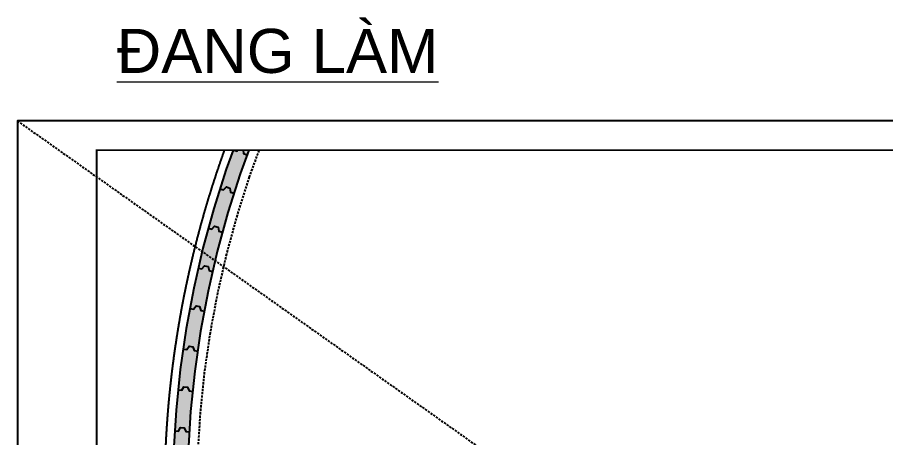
# Model space of a CAD drawing. Header units: millimetres. Extents: x -80883 to 1373228, y -532110 to 182357.
# Drawn here: x 645572 to 704660, y -269431 to -240840 of the extents above; entities that cross this region are included whole.
import ezdxf
from ezdxf.enums import TextEntityAlignment as Align
from ezdxf.xclip import XClip

# ---------------------------------------------------------------- set-up
doc = ezdxf.new("R2010")
doc.units = ezdxf.units.MM
doc.header["$LTSCALE"] = 100
doc.header["$XCLIPFRAME"] = 0
doc.linetypes.add('DASHED', pattern=[4.5, 3, -1.5])
doc.linetypes.add('Xref_ST_MBDV Cot vach 30.7.2022$0$DASHDOT', pattern=[1, 0.5, -0.25, 0, -0.25])
for name, color, linetype in [('ccu11-Dim', 8, 'Continuous'), ('ccu11-Khuat', 9, 'DASHED'), ('Xref_ST_MBDV Cot vach 30.7.2022$0$Xref_ST_MBDV Cot vach 30.7.2022|Xref_ST_MBDV Cot vach 30.7.2022|Xref_ST_MBDV Cot vach 30.7.2022|Xref_ST_MBDV Cot vach 30.7.2022|A-CORE-OTLN', 2, 'Continuous'), ('Xref_ST_MBDV Cot vach 30.7.2022$0$Xref_ST_MBDV Cot vach 30.7.2022|Xref_ST_MBDV Cot vach 30.7.2022|Xref_ST_MBDV Cot vach 30.7.2022|Xref_ST_MBDV Cot vach 30.7.2022|A-WALL-PATT', 251, 'Continuous'), ('Xref_ST_MBDV Cot vach 30.7.2022$0$Xref_ST_MBDV Cot vach 30.7.2022|Xref_ST_MBDV Cot vach 30.7.2022|Xref_ST_MBDV Cot vach 30.7.2022|Xref_ST_MBDV Cot vach 30.7.2022|ccu12-Thay', 7, 'Continuous'), ('Xref_ST_MBDV Cot vach 30.7.2022$0$Xref_ST_MBDV Cot vach 30.7.2022|Xref_ST_MBDV Cot vach 30.7.2022|Xref_ST_MBDV Cot vach 30.7.2022|Xref_ST_MBDV Cot vach 30.7.2022|Site_plot line', 1, 'Xref_ST_MBDV Cot vach 30.7.2022$0$DASHDOT')]:
    doc.layers.add(name, color=color, linetype=linetype)
doc.layers.add('KT-Net thay', color=7, linetype='Continuous', lineweight=15)
doc.layers.add('Xref_ST_MBDV Cot vach 30.7.2022|Xref_ST_MBDV Cot vach 30.7.2022|Xref_ST_MBDV Cot vach 30.7.2022|Xref_ST_MBDV Cot vach 30.7.2022|ccu12-Tencaukien', color=9, linetype='Continuous', lineweight=15)
doc.styles.add('Arial', font='arial.ttf', dxfattribs={"width": 0.7})

# ---------------------------------------------------------------- blocks, each defined once
blk = doc.blocks.new('Khung ten_A1', base_point=(-3406704, 253379))
at = {"layer": 'Defpoints', "color": 1}
blk.add_lwpolyline([(84100, 0), (84100, 59471), (0, 59471), (0, 0)], close=True, dxfattribs=at)
at = {"layer": 'KT-Net thay', "const_width": 60}
blk.add_lwpolyline([(2700, 1071), (83100, 1071), (83100, 58471), (2700, 58471)], close=True, dxfattribs=at)
blk = doc.blocks.new('Xref_ST_MBDV Cot vach 30.7.2022$0$Tuong Vay01-flat-1')
at = {"layer": 'Xref_ST_MBDV Cot vach 30.7.2022$0$Xref_ST_MBDV Cot vach 30.7.2022|Xref_ST_MBDV Cot vach 30.7.2022|Xref_ST_MBDV Cot vach 30.7.2022|Xref_ST_MBDV Cot vach 30.7.2022|A-WALL-PATT'}
h = blk.add_hatch(dxfattribs=at)
h.set_pattern_fill('ACET-2D-VATLIEU04', color=256, scale=50, pattern_type=2)
h.set_pattern_definition([(50, (-11139561.84, -1407213.45), (-225.902474, 189.5546825), [37.5, -412.5]), (355, (-11139561.84, -1407213.45), (32.127212, 367.215716), [30, -330]), (100.4514, (-11139531.95, -1407216.06), (-341.231527, -62.944187), [31.870095, -350.571056]), (46.1842, (-11139561.84, -1407113.45), (-319.180497, 306.252097), [56.25, -618.75]), (96.6356, (-11139517.37, -1407120.34), (-516.995922, -60.144022), [47.805144, -525.8565]), (351.1842, (-11139561.84, -1407113.45), (84.740774, 546.39543), [45, -495]), (21, (-11139511.84, -1407138.45), (-105.680822, 275.3079534), [37.5, -412.5]), (326, (-11139511.84, -1407138.45), (206.128805, 305.59852), [30, -330]), (71.4514, (-11139486.97, -1407155.22), (-328.963765, 110.380101), [31.870095, -350.571056]), (37.5, (-11139561.84, -1407213.45), (-78.1345294, 101.8269012), [0, -326, 0, -335, 0, -331.25]), (7.5, (-11139561.84, -1407213.45), (-23.2793464, 176.824191), [0, -191, 0, -318.5, 0, -126.25]), (327.5, (-11139673.34, -1407213.45), (71.9444175, 112.9301145), [0, -125, 0, -390, 0, -517.5000003]), (317.5, (-11139723.34, -1407213.45), (158.0205496, 172.449169), [0, -162.5, 0, -259, 0, -367.5]), (45, (-11139561.84, -1407213.45), (-150.260191, 150.260191), []), (45, (-11139561.84, -1407152.2), (-150.260191, 150.260191), [])])
h.paths.add_polyline_path([(-82665, -118500), (-81837, -121132), (-80903, -123728), (-79863, -126284), (-78720, -128795), (-77475, -131258), (-76131, -133667), (-74689, -136020), (-73153, -138312), (-71525, -140539), (-69807, -142699), (-68002, -144786), (-66114, -146798), (-64145, -148731), (-62100, -150582), (-59980, -152349), (-57790, -154027), (-55533, -155614), (-53213, -157109), (-50835, -158507), (-48401, -159807), (-45916, -161007), (-43385, -162104), (-40811, -163097), (-38198, -163985), (-35551, -164765), (-32875, -165436), (-30174, -165998), (-27451, -166448), (-24702, -166789), (-4397, -168938), (36420, -167648), (41836, -160719), (12445, -24368), (8473, -9249), (-4719, -5521), (-10557, -9947), (-34021, -27848), (-39777, -32009), (-41249, -35294), (-45787, -38574), (-49368, -38942), (-57644, -44924), (-59845, -46601), (-61969, -48362), (-64020, -50208), (-65993, -52137), (-67887, -54144), (-69696, -56226), (-71420, -58381), (-73054, -60604), (-74596, -62892), (-76043, -65242), (-77394, -67648), (-78645, -70107), (-79794, -72615), (-80841, -75168), (-81782, -77762), (-82617, -80392), (-83343, -83054), (-83961, -85743), (-84468, -88455), (-84865, -91186), (-85149, -93930), (-85321, -96684), (-85381, -99530), (-85329, -102201), (-85163, -104955), (-84886, -107701), (-84496, -110432), (-83996, -113146), (-83385, -115836)], flags=16)
h.paths.add_polyline_path([(-83625, -118781), (-82785, -121452), (-81837, -124086), (-80781, -126680), (-79621, -129228), (-78358, -131727), (-76994, -134172), (-75531, -136560), (-73973, -138886), (-72320, -141146), (-70577, -143337), (-68746, -145455), (-66829, -147497), (-64832, -149459), (-62755, -151337), (-60604, -153130), (-58382, -154833), (-56092, -156444), (-53738, -157960), (-51324, -159379), (-48854, -160699), (-46333, -161916), (-43764, -163030), (-41151, -164038), (-38500, -164938), (-35814, -165730), (-33098, -166411), (-30357, -166981), (-27595, -167438), (-24816, -167783), (-4434, -169940), (36920, -168633), (42913, -160966), (13418, -24135), (9295, -8442), (-4926, -4424), (-11163, -9151), (-34617, -27045), (-40580, -31355), (-42052, -34640), (-46156, -37607), (-49737, -37975), (-58240, -44121), (-60467, -45819), (-62623, -47605), (-64704, -49479), (-66707, -51435), (-68628, -53472), (-70465, -55586), (-72214, -57772), (-73872, -60029), (-75437, -62350), (-76905, -64734), (-78276, -67176), (-79545, -69672), (-80712, -72217), (-81774, -74808), (-82729, -77440), (-83576, -80109), (-84314, -82810), (-84940, -85539), (-85455, -88291), (-85857, -91062), (-86146, -93847), (-86321, -96642), (-86382, -99529), (-86328, -102241), (-86160, -105036), (-85879, -107821), (-85484, -110593), (-84976, -113347), (-84356, -116078)])
at = {"layer": 'Xref_ST_MBDV Cot vach 30.7.2022$0$Xref_ST_MBDV Cot vach 30.7.2022|Xref_ST_MBDV Cot vach 30.7.2022|Xref_ST_MBDV Cot vach 30.7.2022|Xref_ST_MBDV Cot vach 30.7.2022|A-CORE-OTLN', "color": 6}
for points in [[(-76905, -64734), (-78276, -67176), (-79545, -69672), (-80712, -72217), (-81774, -74808), (-82729, -77440), (-83576, -80109), (-84314, -82810), (-84940, -85539), (-85455, -88291), (-85857, -91062), (-86146, -93847), (-86321, -96642)], [(-76043, -65242), (-77394, -67648), (-78645, -70107), (-79794, -72615), (-80841, -75168), (-81782, -77762), (-82617, -80392), (-83343, -83054), (-83961, -85743), (-84468, -88455), (-84865, -91186), (-85149, -93930), (-85321, -96684)]]:
    blk.add_lwpolyline(points, dxfattribs=at)
at = {"layer": 'Xref_ST_MBDV Cot vach 30.7.2022$0$Xref_ST_MBDV Cot vach 30.7.2022|Xref_ST_MBDV Cot vach 30.7.2022|Xref_ST_MBDV Cot vach 30.7.2022|Xref_ST_MBDV Cot vach 30.7.2022|ccu12-Thay', "ltscale": 10}
for points in [[(-82251, -76124), (-82016, -76209), (-81814, -76017), (-81578, -76102), (-81546, -76380), (-81311, -76465)], [(-83153, -78774), (-82914, -78850), (-82719, -78649), (-82481, -78725), (-82437, -79001), (-82199, -79077)], [(-83945, -81459), (-83704, -81525), (-83517, -81317), (-83276, -81383), (-83221, -81657), (-82980, -81723)], [(-84627, -84174), (-84383, -84230), (-84205, -84015), (-83962, -84071), (-83896, -84342), (-83652, -84398)], [(-85198, -86915), (-84952, -86961), (-84783, -86738), (-84537, -86784), (-84460, -87053), (-84215, -87099)], [(-85656, -89677), (-85409, -89713), (-85249, -89483), (-85002, -89519), (-84914, -89784), (-84666, -89820)], [(-86002, -92455), (-85753, -92481), (-85603, -92245), (-85354, -92270), (-85255, -92532), (-85007, -92558)], [(-86233, -95245), (-85984, -95260), (-85844, -95018), (-85594, -95034), (-85485, -95291), (-85235, -95307)]]:
    blk.add_lwpolyline(points, dxfattribs=at)
at = {"layer": 'Xref_ST_MBDV Cot vach 30.7.2022$0$Xref_ST_MBDV Cot vach 30.7.2022|Xref_ST_MBDV Cot vach 30.7.2022|Xref_ST_MBDV Cot vach 30.7.2022|Xref_ST_MBDV Cot vach 30.7.2022|Site_plot line', "ltscale": 5000}
blk.add_arc((-17764, -99529), 69167, 126.14636, 263.7927, dxfattribs=at)

msp = doc.modelspace()

# ---------------------------------------------------------------- linework, layer by layer
at = {"layer": 'ccu11-Khuat', "ltscale": 0.5}
msp.add_line((645571.9, -247882.9), (813771.9, -366824.3), dxfattribs=at)
msp.add_lwpolyline([(662004.2, -249885.7), (661347.1, -251696.1), (660520.4, -254300.7), (659800.7, -256936.9), (659189, -259600.2), (658686.6, -262286.3), (658294.2, -264990.7), (658012.4, -267708.8), (657841.8, -270435.6)], dxfattribs=at)

# ---------------------------------------------------------------- block references
ref = msp.add_blockref('Xref_ST_MBDV Cot vach 30.7.2022$0$Tuong Vay01-flat-1', (742513.6, -173724.8))
XClip(ref).set_block_clipping_path([(-91541.6736345236, -190955.6682973447), (52438.3255017358, -76158.0499385341)])
at = {"layer": 'ccu11-Dim', "xscale": 2.000000000621877, "yscale": 2.000000000621877, "zscale": 2.000000000621877}
msp.add_blockref('Khung ten_A1', (-6167836.4, 139934.6), dxfattribs=at)

# ---------------------------------------------------------------- texts
at = {"layer": 'Xref_ST_MBDV Cot vach 30.7.2022|Xref_ST_MBDV Cot vach 30.7.2022|Xref_ST_MBDV Cot vach 30.7.2022|Xref_ST_MBDV Cot vach 30.7.2022|ccu12-Tencaukien', "color": 31, "style": 'Arial'}
msp.add_text('%%UĐANG LÀM', height=3000, dxfattribs=at).set_placement((663278.9, -244621.5), align=Align.CENTER)

doc.saveas('drawing.dxf')
